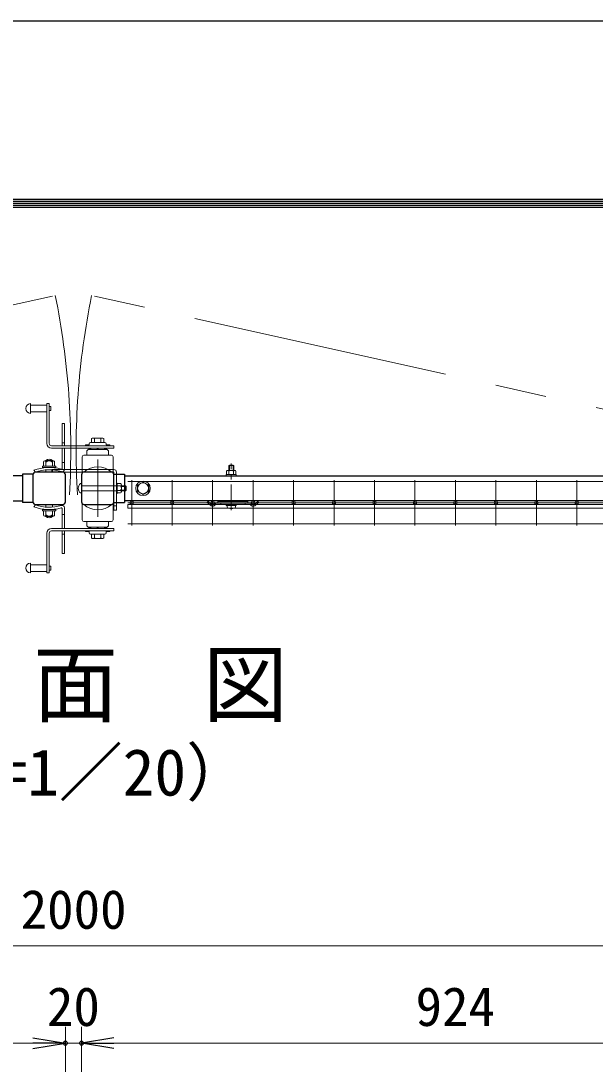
# Model space of a CAD drawing. Units: millimetres, scale not verified. Extents: x -4200 to 4200, y -2970 to 2970.
# Drawn here: x 1177 to 1887, y 1682 to 2970 of the extents above; entities that cross this region are included whole.
import ezdxf
from ezdxf.enums import TextEntityAlignment as Align

# ---------------------------------------------------------------- set-up
doc = ezdxf.new("R2010")
doc.units = ezdxf.units.MM
doc.header["$LTSCALE"] = 10
doc.header["$PDMODE"] = 32
doc.header["$PDSIZE"] = 5
doc.linetypes.add('USER1', pattern=[50.8, 31.75, -6.35, 6.35, -6.35])
for name, color, linetype, lineweight in [('0-0_D-TTL-TXT', 7, 'Continuous', 25), ('0-1_D-BMK', 2, 'USER1', 13), ('0-2_D-STR1', 1, 'Continuous', 25), ('0-3_D-STR3', 3, 'Continuous', 13), ('0-4_D-STR2', 7, 'Continuous', 13), ('0-5_D-STR-DIM', 7, 'Continuous', 13), ('0-C_D-TTL', 7, 'Continuous', 25)]:
    doc.layers.add(name, color=color, linetype=linetype, lineweight=lineweight)
doc.layers.add('0-A_0', color=7, linetype='Continuous')
doc.layers.add('0-B_Defpoints', color=6, linetype='Continuous')
doc.styles.add('ＭＳ ゴシック', font='')
doc.styles.get('ＭＳ ゴシック').set_extended_font_data('MS Gothic')

# ---------------------------------------------------------------- blocks, each defined once
blk = doc.blocks.new('_Open')
at = {"layer": '0-A_0'}
blk.add_line((-10, 1.667), (0, 0), dxfattribs=at)
blk.add_lwpolyline([(-10, -1.667), (0, 0), (-10, 0)], dxfattribs=at)
blk = doc.blocks.new('A$C89819078')
at = {"layer": '0-1_D-BMK'}
blk.add_line((0, -75), (0, 504), dxfattribs=at)
at = {"layer": '0-3_D-STR3'}
for p, q in [((-57.5, 409.3), (-57.5, 367.5)), ((-43.3, 417.5), (43.3, 417.5)), ((-23, 484), (-30, 477)), ((30, 477), (-30, 477)), ((-30, 477), (-30, 417.5)), ((-29.1, 409.3), (-29.1, 367.5)), ((-23, 484), (-23, 417.5)), ((23, 484), (-23, 484)), ((23, 484), (23, 417.5)), ((23, 484), (30, 477)), ((29.1, 409.3), (29.1, 367.5)), ((30, 477), (30, 417.5)), ((57.5, 409.3), (57.5, 367.5)), ((-62.5, 367.5), (62.5, 367.5)), ((-62.5, 351.5), (-62.5, 367.5)), ((-62.5, 351.5), (62.5, 351.5)), ((-57.5, 367.5), (57.5, 367.5)), ((62.5, 351.5), (62.5, 367.5)), ((-62.5, 0), (62.5, 0)), ((-62.5, -16), (-62.5, 0)), ((62.5, -16), (62.5, 0)), ((-62.5, -16), (62.5, -16)), ((-51.8, -16), (51.8, -16)), ((-51.8, -31.3), (-51.8, -16)), ((51.8, -31.6), (51.8, -16))]:
    blk.add_line(p, q, dxfattribs=at)
for centre, radius, start, end in [((-43.3, 401.1), 16.4, 30, 150), ((0, 361.7), 55.8, 58.543, 121.457), ((43.3, 401.1), 16.4, 30, 150), ((-32.8, -31.3), 19, 180, 253.92714), ((0.7, 85), 140, 253.92714, 285.41383), ((32.8, -31.6), 19, 285.41383, 0)]:
    blk.add_arc(centre, radius, start, end, dxfattribs=at)

msp = doc.modelspace()

# ---------------------------------------------------------------- linework, layer by layer
at = {"layer": '0-1_D-BMK'}
for p, q in [((286.62, 2424.02), (1219.85, 2631.19)), ((2197.99, 2424.02), (1264.78, 2631.18)), ((1272.31, 2357.77), (1272.31, 2428.57))]:
    msp.add_line(p, q, dxfattribs=at)
for centre, radius, start, end in [((284.29, 2440.85), 954.73, 356.664, 11.49985), ((2200.32, 2440.83), 954.72, 168.49887, 183.33466)]:
    msp.add_arc(centre, radius, start, end, dxfattribs=at)
at = {"layer": '0-2_D-STR1'}
for p, q in [((1179.31, 2408.67), (361.31, 2408.66)), ((1192.31, 2409.97), (1192.31, 2376.37)), ((1229.11, 2413.17), (1195.51, 2413.17)), ((1232.31, 2376.37), (1232.31, 2409.97)), ((1252.31, 2409.97), (1252.31, 2376.37)), ((1289.11, 2413.17), (1255.51, 2413.17)), ((1292.25, 2410.62), (1305.31, 2410.62)), ((1292.31, 2376.37), (1292.31, 2409.97)), ((1305.31, 2410.62), (1305.31, 2375.72)), ((1305.31, 2408.67), (2123.31, 2408.67)), ((361.31, 2377.66), (1179.31, 2377.67)), ((1192.38, 2375.72), (1179.31, 2375.72)), ((1195.51, 2373.17), (1229.11, 2373.17)), ((1255.51, 2373.17), (1289.11, 2373.17)), ((1292.25, 2375.72), (1305.31, 2375.72)), ((2123.31, 2377.67), (1305.31, 2377.67))]:
    msp.add_line(p, q, dxfattribs=at)
msp.add_lwpolyline([(1192.38, 2410.62), (1179.31, 2410.62), (1179.31, 2375.72)], dxfattribs=at)
for centre, start, end in [((1195.51, 2409.97), 90, 180), ((1229.11, 2409.97), 0, 90), ((1255.51, 2409.97), 90, 180), ((1289.11, 2409.97), 0, 90), ((1195.51, 2376.37), 180, 270), ((1229.11, 2376.37), 270, 0), ((1255.51, 2376.37), 180, 270), ((1289.11, 2376.37), 270, 0)]:
    msp.add_arc(centre, 3.2, start, end, dxfattribs=at)
at = {"layer": '0-3_D-STR3'}
for p, q in [((1189.31, 2497.67), (1189.31, 2485.67)), ((1209.31, 2495.67), (1189.31, 2495.67)), ((1209.31, 2487.67), (1189.31, 2487.67)), ((1209.31, 2497.67), (1212.31, 2497.67)), ((1209.31, 2497.67), (1209.31, 2448.67)), ((1212.31, 2497.67), (1212.31, 2448.67)), ((1214.31, 2494.17), (1212.31, 2494.17)), ((1214.31, 2489.17), (1212.31, 2489.17)), ((1214.31, 2494.17), (1214.31, 2489.17)), ((1231.31, 2473.17), (1228.31, 2473.17)), ((1228.31, 2445.67), (1228.31, 2473.17)), ((1231.31, 2445.67), (1231.31, 2473.17)), ((1231.31, 2449.17), (1228.31, 2449.17)), ((1261.71, 2448.17), (1261.71, 2447.17)), ((1263.21, 2449.67), (1281.21, 2449.67)), ((1264.71, 2454.47), (1264.71, 2449.67)), ((1264.71, 2449.67), (1279.71, 2449.67)), ((1266.53, 2455.17), (1277.87, 2455.17)), ((1268.46, 2454.47), (1268.46, 2449.67)), ((1275.96, 2454.47), (1275.96, 2449.67)), ((1279.71, 2454.47), (1279.71, 2449.67)), ((1282.71, 2448.17), (1282.71, 2447.17)), ((1215.31, 2445.67), (1292.31, 2445.67)), ((1215.31, 2442.67), (1292.31, 2442.67)), ((1228.31, 2442.67), (1228.31, 2417.78)), ((1231.31, 2442.67), (1231.31, 2416.66)), ((1255.21, 2434.17), (1289.21, 2434.17)), ((1257.21, 2446.67), (1261.21, 2446.67)), ((1257.21, 2446.67), (1257.21, 2445.67)), ((1258.71, 2438.17), (1258.71, 2434.17)), ((1258.71, 2434.17), (1285.71, 2434.17)), ((1260.93, 2441.06), (1262.55, 2442.67)), ((1261.71, 2441.17), (1282.71, 2441.17)), ((1262.55, 2442.67), (1263.61, 2441.6)), ((1263.17, 2441.17), (1263.61, 2441.6)), ((1271.46, 2442.67), (1271.46, 2441.17)), ((1271.46, 2442.67), (1272.96, 2442.67)), ((1272.96, 2442.67), (1272.96, 2441.17)), ((1281.86, 2442.67), (1280.81, 2441.6)), ((1281.25, 2441.17), (1280.81, 2441.6)), ((1283.48, 2441.06), (1281.86, 2442.67)), ((1283.21, 2446.67), (1287.21, 2446.67)), ((1285.71, 2438.17), (1285.71, 2434.17)), ((1287.21, 2446.67), (1287.21, 2445.67)), ((1292.31, 2445.67), (1292.31, 2442.67)), ((1205.5, 2425.55), (1205.5, 2420.55)), ((1217.7, 2426.95), (1206.9, 2426.95)), ((1208.3, 2427.55), (1208.3, 2426.94)), ((1208.3, 2427.55), (1216.31, 2427.55)), ((1208.3, 2425.55), (1208.3, 2420.51)), ((1208.8, 2427.88), (1208.8, 2426.94)), ((1215.81, 2427.9), (1215.81, 2426.96)), ((1216.31, 2427.55), (1216.31, 2426.96)), ((1216.31, 2425.55), (1216.31, 2420.51)), ((1219.09, 2425.55), (1219.09, 2420.46)), ((1228.31, 2425.17), (1231.31, 2425.17)), ((1253.21, 2432.17), (1253.21, 2413.17)), ((1291.21, 2432.17), (1291.21, 2413.17)), ((1195.33, 2413.17), (1193.31, 2415.39)), ((1220.71, 2420.51), (1203.91, 2420.51)), ((1203.91, 2420.51), (1203.91, 2418.91)), ((1203.91, 2418.91), (1220.71, 2418.91)), ((1208.3, 2413.17), (1208.3, 2415.98)), ((1215.51, 2416.37), (1292.31, 2416.37)), ((1215.51, 2416.37), (1215.51, 2413.17)), ((1215.51, 2413.17), (1292.31, 2413.17)), ((1216.31, 2413.17), (1216.31, 2415.98)), ((1220.71, 2420.51), (1220.71, 2418.91)), ((1253.21, 2413.17), (1255.04, 2413.17)), ((1292.31, 2366.37), (1292.31, 2413.17)), ((1251.13, 2398.94), (1252.31, 2398.94)), ((1252.31, 2398.94), (1252.31, 2387.39)), ((1252.31, 2396.17), (1295.51, 2396.17)), ((1295.51, 2396.37), (1292.31, 2396.37)), ((1295.51, 2399.67), (1296.21, 2399.67)), ((1295.51, 2386.67), (1295.51, 2399.67)), ((1296.21, 2386.67), (1296.21, 2399.67)), ((1296.21, 2398.94), (1300.63, 2398.94)), ((1296.21, 2396.05), (1300.63, 2396.05)), ((1301.51, 2388.84), (1301.51, 2397.5)), ((1306.61, 2396.17), (1301.51, 2396.17)), ((1306.61, 2390.17), (1306.61, 2396.17)), ((1307.31, 2395.47), (1306.61, 2396.17)), ((1328.31, 2400.92), (1321.31, 2396.87)), ((1321.31, 2396.87), (1321.31, 2389.46)), ((1328.31, 2400.92), (1335.31, 2396.87)), ((1335.31, 2396.87), (1335.31, 2389.46)), ((1251.13, 2387.39), (1252.31, 2387.39)), ((1252.31, 2390.17), (1295.51, 2390.17)), ((1295.51, 2386.67), (1296.21, 2386.67)), ((1296.21, 2390.28), (1300.63, 2390.28)), ((1296.21, 2387.39), (1300.63, 2387.39)), ((1307.31, 2395.47), (1301.51, 2395.47)), ((1307.31, 2390.87), (1301.51, 2390.87)), ((1306.61, 2390.17), (1301.51, 2390.17)), ((1307.31, 2390.87), (1306.61, 2390.17)), ((1307.31, 2390.87), (1307.31, 2395.47)), ((1328.31, 2385.42), (1321.31, 2389.46)), ((1328.31, 2385.42), (1335.31, 2389.46)), ((1195.33, 2372.67), (1193.31, 2370.44)), ((1208.3, 2373.17), (1208.3, 2369.86)), ((1216.31, 2373.17), (1216.31, 2369.85)), ((1253.21, 2373.17), (1255.04, 2373.17)), ((1253.21, 2354.17), (1253.21, 2373.17)), ((1289.71, 2373.17), (1291.21, 2373.17)), ((1291.21, 2354.17), (1291.21, 2373.17)), ((1295.51, 2371.37), (1292.31, 2371.37)), ((1407.6, 2375.7), (1408.64, 2376.92)), ((1407.6, 2375.7), (1412.31, 2371.65)), ((1408.64, 2376.92), (1413.35, 2372.86)), ((1417.24, 2374.7), (1415.25, 2372.89)), ((1418.31, 2373.52), (1416.33, 2371.71)), ((1418.31, 2375.12), (1420.81, 2375.12)), ((1418.31, 2373.52), (1460.31, 2373.52)), ((1420.81, 2376.92), (1457.81, 2376.92)), ((1420.81, 2375.12), (1420.81, 2376.92)), ((1457.81, 2375.12), (1420.81, 2375.12)), ((1424.31, 2375.12), (1424.31, 2373.52)), ((1454.31, 2375.12), (1454.31, 2373.52)), ((1457.81, 2375.12), (1457.81, 2376.92)), ((1457.81, 2375.12), (1460.31, 2375.12)), ((1460.31, 2373.52), (1462.3, 2371.71)), ((1461.39, 2374.7), (1463.38, 2372.89)), ((1469.98, 2376.92), (1465.27, 2372.86)), ((1471.03, 2375.7), (1466.32, 2371.65)), ((1471.03, 2375.7), (1469.98, 2376.92)), ((1203.91, 2366.92), (1220.71, 2366.92)), ((1205.5, 2360.29), (1205.5, 2365.29)), ((1217.7, 2358.88), (1206.9, 2358.88)), ((1208.3, 2360.29), (1208.3, 2365.32)), ((1208.3, 2358.29), (1208.3, 2358.89)), ((1208.3, 2358.29), (1216.31, 2358.29)), ((1208.8, 2357.95), (1208.8, 2358.89)), ((1215.81, 2357.94), (1215.81, 2358.87)), ((1216.31, 2360.28), (1216.31, 2365.32)), ((1216.31, 2358.28), (1216.31, 2358.87)), ((1219.09, 2360.28), (1219.09, 2365.37)), ((1220.71, 2365.32), (1220.71, 2366.92)), ((1228.31, 2343.67), (1228.31, 2368.05)), ((1228.31, 2360.67), (1231.31, 2360.67)), ((1231.31, 2343.67), (1231.31, 2369.17)), ((1255.21, 2352.17), (1289.21, 2352.17)), ((1258.71, 2352.17), (1285.71, 2352.17)), ((1258.71, 2348.17), (1258.71, 2352.17)), ((1260.93, 2345.27), (1262.55, 2343.67)), ((1261.71, 2345.17), (1282.71, 2345.17)), ((1262.55, 2343.67), (1263.61, 2344.73)), ((1263.17, 2345.17), (1263.61, 2344.73)), ((1271.46, 2343.67), (1271.46, 2345.17)), ((1272.96, 2343.67), (1272.96, 2345.17)), ((1281.25, 2345.17), (1280.81, 2344.73)), ((1281.86, 2343.67), (1280.81, 2344.73)), ((1283.48, 2345.27), (1281.86, 2343.67)), ((1285.71, 2348.17), (1285.71, 2352.17)), ((1209.31, 2288.67), (1209.31, 2337.67)), ((1212.31, 2288.67), (1212.31, 2337.67)), ((1215.31, 2343.67), (1292.31, 2343.67)), ((1215.31, 2340.67), (1292.31, 2340.67)), ((1228.31, 2340.67), (1228.31, 2312.67)), ((1231.31, 2336.67), (1228.31, 2336.67)), ((1231.31, 2340.67), (1231.31, 2312.67)), ((1257.21, 2339.67), (1257.21, 2340.67)), ((1257.21, 2339.67), (1261.21, 2339.67)), ((1261.71, 2338.17), (1261.71, 2339.17)), ((1263.21, 2336.67), (1281.21, 2336.67)), ((1264.71, 2336.67), (1279.71, 2336.67)), ((1264.71, 2331.87), (1264.71, 2336.67)), ((1266.53, 2331.17), (1277.87, 2331.17)), ((1268.46, 2331.87), (1268.46, 2336.67)), ((1271.46, 2343.67), (1272.96, 2343.67)), ((1275.96, 2331.87), (1275.96, 2336.67)), ((1279.71, 2331.87), (1279.71, 2336.67)), ((1282.71, 2338.17), (1282.71, 2339.17)), ((1283.21, 2339.67), (1287.21, 2339.67)), ((1287.21, 2339.67), (1287.21, 2340.67)), ((1292.31, 2340.67), (1292.31, 2343.67)), ((1231.31, 2312.67), (1228.31, 2312.67)), ((1189.31, 2288.67), (1189.31, 2300.67)), ((1209.31, 2298.67), (1189.31, 2298.67)), ((1214.31, 2297.17), (1212.31, 2297.17)), ((1214.31, 2292.17), (1214.31, 2297.17)), ((1209.31, 2290.67), (1189.31, 2290.67)), ((1209.31, 2288.67), (1212.31, 2288.67)), ((1214.31, 2292.17), (1212.31, 2292.17))]:
    msp.add_line(p, q, dxfattribs=at)
for points in [[(1292.31, 2366.37), (1295.51, 2366.37), (1295.51, 2413.17)], [(1220.71, 2365.32), (1203.91, 2365.32), (1203.91, 2366.92)]]:
    msp.add_lwpolyline(points, dxfattribs=at)
for radius in [9, 6.71]:
    msp.add_circle((1328.31, 2393.17), radius, dxfattribs=at)
for centre, radius, start, end in [((1189.31, 2491.67), 6, 90, 270), ((1215.31, 2448.67), 6, 180, 270), ((1215.31, 2448.67), 3, 180, 270), ((1261.21, 2447.17), 0.5, 270, 0), ((1263.21, 2448.17), 1.5, 90, 180), ((1266.58, 2452.31), 2.86, 49.03058, 130.96942), ((1272.21, 2444.77), 10.39, 68.85295, 111.14705), ((1277.83, 2452.31), 2.86, 49.04069, 130.95931), ((1281.21, 2448.17), 1.5, 0, 90), ((1283.21, 2447.17), 0.5, 180, 270), ((1255.21, 2432.17), 2, 90, 180), ((1261.71, 2438.17), 3, 90, 180), ((1282.71, 2438.17), 3, 0, 90), ((1289.21, 2432.17), 2, 0, 90), ((1206.9, 2425.54), 1.4, 0.08393, 179.91608), ((1212.31, 2422.54), 6.41, 51.35253, 128.64959), ((1212.31, 2420.54), 6.41, 51.35253, 128.64959), ((1217.7, 2425.56), 1.39, 359.29901, 180.70018), ((1212.31, 2365.91), 53, 73.87238, 111.00754), ((1212.31, 2366.14), 50, 72.42905, 109.85261), ((1227.31, 2417.78), 1, 253.8728, 0.00001), ((1228.31, 2416.66), 3, 252.42887, 0.00001), ((1272.37, 2393.79), 26, 48.18801, 131.81207), ((1292.31, 2413.17), 3.2, 0, 90), ((1255.26, 2393.17), 7.1, 125.5469, 234.4531), ((1296.36, 2393.17), 5.15, 325.92454, 34.07546), ((1299.89, 2397.5), 1.62, 297.07996, 62.92004), ((1299.89, 2388.84), 1.62, 297.07996, 62.92004), ((1212.31, 2419.92), 53, 248.99246, 286.12762), ((1212.31, 2419.69), 50, 250.14739, 287.57095), ((1228.31, 2369.17), 3, 359.99999, 107.57113), ((1272.37, 2392.54), 26, 228.18793, 311.81207), ((1414.29, 2373.94), 3.03, 229.26286, 312.38442), ((1414.29, 2373.94), 1.43, 229.26286, 312.38442), ((1418.31, 2373.52), 1.6, 90, 132.38442), ((1460.31, 2373.52), 1.6, 47.61558, 90), ((1464.34, 2373.94), 3.03, 227.61558, 310.73714), ((1464.34, 2373.94), 1.43, 227.61558, 310.73714), ((1206.9, 2360.29), 1.4, 180.08392, 359.91607), ((1212.31, 2365.29), 6.41, 231.35041, 308.64747), ((1212.31, 2363.29), 6.41, 231.35041, 308.64747), ((1217.7, 2360.27), 1.39, 179.29982, 0.70099), ((1227.31, 2368.05), 1, 359.99999, 106.1272), ((1255.21, 2354.17), 2, 180, 270), ((1261.71, 2348.17), 3, 180, 270), ((1282.71, 2348.17), 3, 270, 0), ((1289.21, 2354.17), 2, 270, 0), ((1215.31, 2337.67), 6, 90, 180), ((1215.31, 2337.67), 3, 90, 180), ((1261.21, 2339.17), 0.5, 0, 90), ((1263.21, 2338.17), 1.5, 180, 270), ((1266.58, 2334.03), 2.86, 229.03058, 310.96942), ((1272.21, 2341.56), 10.39, 248.85295, 291.14705), ((1277.83, 2334.03), 2.86, 229.04069, 310.95931), ((1281.21, 2338.17), 1.5, 270, 0), ((1283.21, 2339.17), 0.5, 90, 180), ((1189.31, 2294.67), 6, 90, 270)]:
    msp.add_arc(centre, radius, start, end, dxfattribs=at)
at = {"layer": '0-4_D-STR2'}
for p, q in [((2119.31, 2401.61), (1309.31, 2401.61)), ((1314.31, 2403.42), (1314.31, 2347.42)), ((1364.31, 2403.42), (1364.31, 2347.42)), ((1414.31, 2403.42), (1414.31, 2347.42)), ((1464.31, 2403.42), (1464.31, 2347.42)), ((1514.31, 2403.42), (1514.31, 2347.42)), ((1564.31, 2403.42), (1564.31, 2347.42)), ((1614.31, 2403.42), (1614.31, 2347.42)), ((1664.31, 2403.42), (1664.31, 2347.42)), ((1714.31, 2403.42), (1714.31, 2347.42)), ((1764.31, 2403.42), (1764.31, 2347.42)), ((1814.31, 2403.42), (1814.31, 2347.42)), ((1864.31, 2403.42), (1864.31, 2347.42)), ((2119.31, 2375.42), (1309.31, 2375.42)), ((2119.31, 2373.17), (1309.31, 2373.17)), ((1309.31, 2368.67), (1309.31, 2373.17)), ((2119.31, 2368.67), (1309.31, 2368.67)), ((2119.31, 2349.22), (1309.31, 2349.22))]:
    msp.add_line(p, q, dxfattribs=at)
for centre in [(1314.31, 2375.42), (1364.31, 2375.42), (1414.31, 2375.42), (1464.31, 2375.42), (1514.31, 2375.42), (1564.31, 2375.42), (1614.31, 2375.42), (1664.31, 2375.42), (1714.31, 2375.42), (1764.31, 2375.42), (1814.31, 2375.42), (1864.31, 2375.42)]:
    msp.add_circle(centre, 2.25, dxfattribs=at)
at = {"layer": '0-5_D-STR-DIM'}
for p, q in [((282.31, 1828.22), (2202.31, 1828.22)), ((1232.31, 1378.22), (1232.31, 1728.22)), ((1232.31, 1378.22), (1232.31, 1728.22)), ((1252.31, 1378.22), (1252.31, 1728.22)), ((1252.31, 1378.22), (1252.31, 1728.22)), ((348.31, 1708.22), (1192.31, 1708.22)), ((1192.31, 1708.22), (1152.31, 1708.22)), ((1232.31, 1708.22), (1252.31, 1708.22)), ((1292.31, 1708.22), (2136.31, 1708.22)), ((1292.31, 1708.22), (1332.31, 1708.22))]:
    msp.add_line(p, q, dxfattribs=at)
at = {"layer": '0-B_Defpoints'}
for p in [(1232.31, 1708.22), (1252.31, 1708.22)]:
    msp.add_point(p, dxfattribs=at)
at = {"layer": '0-C_D-TTL', "color": 2}
msp.add_lwpolyline([(-4199.68, 2970.23), (4200.32, 2970.23), (4200.32, -2969.77), (-4199.68, -2969.77)], close=True, dxfattribs=at)
at = {"layer": '0-C_D-TTL'}
for points in [[(-3929.68, 2750.23), (3930.32, 2750.23), (3930.32, -2749.77), (-3929.68, -2749.77)], [(-3927.18, 2747.73), (3927.82, 2747.73), (3927.82, -2747.27), (-3927.18, -2747.27)], [(-3924.68, 2745.23), (3925.32, 2745.23), (3925.32, -2744.77), (-3924.68, -2744.77)], [(-3922.18, 2742.73), (3922.82, 2742.73), (3922.82, -2742.27), (-3922.18, -2742.27)], [(-3919.68, 2740.23), (3920.32, 2740.23), (3920.32, -2739.77), (-3919.68, -2739.77)]]:
    msp.add_lwpolyline(points, close=True, dxfattribs=at)

# ---------------------------------------------------------------- block references
at = {"layer": '0-5_D-STR-DIM'}
for name, p, xscale, yscale in [('A$C89819078', (1437.31, 2373.52), 0.1, 0.1), ('_Open', (1232.31, 1708.22), 4, 4), ('_Open', (1232.31, 1708.22), 4, 4)]:
    msp.add_blockref(name, p, dxfattribs=dict(at, xscale=xscale, yscale=yscale))
at = {"layer": '0-5_D-STR-DIM', "xscale": 4, "yscale": 4, "rotation": 180}
msp.add_blockref('_Open', (1252.31, 1708.22), dxfattribs=at)
msp.add_blockref('_Open', (1252.31, 1708.22), dxfattribs=at)

# ---------------------------------------------------------------- texts
at = {"layer": '0-0_D-TTL-TXT', "style": 'ＭＳ ゴシック'}
for s, height, p in [('平\u3000面\u3000図', 76.98, (982.41, 2089.7)), ('（S=1／20）', 57.7, (1027.9, 1996.5))]:
    msp.add_text(s, height=height, dxfattribs=at).set_placement(p, align=Align.BOTTOM_LEFT)
at = {"layer": '0-5_D-STR-DIM', "style": 'ＭＳ ゴシック'}
for s, p in [('2000', (1177.06, 1834.96)), ('20', (1209.56, 1714.96)), ('924', (1665.06, 1714.96))]:
    msp.add_text(s, height=48.09, dxfattribs=at).set_placement(p, align=Align.BOTTOM_LEFT)

doc.saveas('drawing.dxf')
